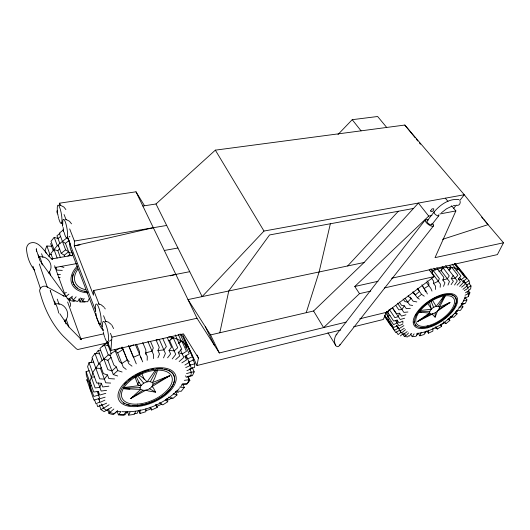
<?xml version="1.0" encoding="UTF-8"?>
<svg xmlns="http://www.w3.org/2000/svg" width="530" height="530" viewBox="0 0 530 530"><rect width="100%" height="100%" fill="white"/><g stroke="black" fill="none" stroke-linecap="round" stroke-linejoin="round"><path stroke-width="0.79" d="M388.967 310.023L388.033 312.753L393.658 321.074L397.096 320.06L397.096 322.975L393.558 324.612L385.674 312.912M59.612 205.56L59.632 203.169L135.998 191.807L144.491 205.686M402.853 323.101L402.873 321.127L399.03 322.909L397.096 320.06M145.916 408.736L145.836 411.737L140.039 413.493L140.105 409.743M145.75 354.404L145.856 350.012L142.736 342.552M421.449 312.528L419.164 312.203L429.472 313.051L417.256 321.71L432.639 313.919L432.957 315.058L435.11 317.185L435.209 312.832L437.575 311.024L439.098 308.983L439.383 307.241L439.019 306.631C435.15 305.2 429.731 308.983 429.472 313.051L429.85 313.647L431.493 314.098L435.209 312.832M69.688 228.927L74.425 241.051L74.299 245.834L93.485 295.243L93.724 290.486L189.727 271.685M147.181 360.294L147.28 356.445L145.79 352.861L152.017 351.151L153.316 347.971L150.467 341.293M153.395 358.565L153.528 354.716L147.936 341.512M433.043 328.057L432.851 331.124L428.419 333.198L428.591 330.137M440.185 287.28L440.403 284.08L432.182 273.122L432.328 270.552L430.93 268.697M435.441 289.453L435.64 286.26L433.553 283.451L433.686 281.231L431.334 278.078M435.183 328.633L435.282 327.103M340.764 329.998L196.988 365.521L198.432 358.048L183.466 333.847L110.903 350.423L111.929 337.113L110.439 333.29M192.927 359.525L194.881 363.785L194.536 367.436L189.727 368.82L191.277 372.239L190.952 375.85L186.235 377.221L185.626 375.85M467.109 291.361L468.778 293.521L468.427 296.508L464.737 298.218M469.11 283.55L471.004 285.968L470.64 288.996L468.666 289.91M36.411 249.16L36.265 249.928L36.391 248.775L36.623 251.127L36.418 250.1L39.876 260.561L69.105 300.642L70.609 303.915L70.245 306.479M219.811 332.774L228.768 290.99L269.571 234.942L413.46 208.469M330.356 223.759L319.12 271.963L306.227 312.693M140.026 387.642C141.49 382.991 149.493 379.235 153.051 383.356C152.998 388.709 143.769 392.803 140.125 388.642L140.026 387.642L123.497 388.132M93.644 362.136L89.02 362.639L87.609 366.747L95.168 387.96L99.845 387.37L101.336 383.289L96.652 383.011L92.796 372.285L98.832 363.891L94.969 353.391L99.6 353.795M90.955 362.732L92.372 358.638M157.695 370.006L154.786 378.003L152.534 382.527L169.845 375.691L151.977 386.602L153.409 387.894L155.555 392.167L148.195 390.935L146.075 390.047L130.758 398.507L140.662 389.457L123.404 388.623L129.87 389.212M392.492 307.744L396.44 313.522L399.541 313.223L398.315 316.662L394.863 317.669L389.205 309.341M432.182 273.122L433.189 270.485L442.292 267.743L441.152 270.664L438.913 271.274M416.361 335.444L417.984 333.052L419.886 335.808L421.297 332.257M443.504 286.366L444.935 282.808L442.822 280.019L443.868 277.389L437.694 269.253M425.305 331.661L424.166 334.496L419.886 335.808M425.431 333.118L426.233 331.124M447.989 285.094L449.44 281.543L441.152 270.664L443.04 267.796L451.017 267.14L449.606 265.311M135.687 411.273L134.415 414.321L128.744 415.162L129.996 412.101M465.128 296.8C462.027 305.936 455.469 313.409 448.055 319.378M157.94 357.803L159.49 354.08L157.96 350.529L159.272 347.362L156.078 339.975M429.201 269.856L434.236 276.574L386.297 312.349L383.336 319.477L353.616 326.818M138.409 410.644L137.323 413.234L134.123 413.705M163.512 357.896L165.393 353.444L159.378 339.624L156.449 339.909M52.298 245.509L51.642 246.317L46.885 245.986L45.077 250.114L46.156 253.148M468.414 296.184L469.905 292.785L468.387 290.824M465.287 297.754L466.937 299.907L465.459 303.273L461.988 304.299L461.173 303.22M48.959 256.387L49.88 254.32L46.885 245.986M451.653 205.826L455.873 210.92L435.031 257.626L503.5 242.78L483.804 219.645M55.246 268.564L55.862 267.206L56.909 270.108L62.295 270.386M187.64 376.32L189.164 379.725L187.388 383.574L181.744 384.316M192.251 367.601L194.179 371.848L192.39 375.717L188.428 376.22M445.598 295.349L439.383 307.241L449.97 302.524L437.575 311.024L435.11 317.185M85.052 302.047L80.037 301.915L81.58 298.761L83.011 298.801M89.212 298.642L87.675 301.729L82.64 301.59L84.171 298.489M503.5 242.78L497.385 254.612L391.584 278.263M150.341 381.626L156.423 370.457M327.944 332.714L336.192 346.13L337.855 346.706L338.71 346.342L340.187 344.414M425.318 219.844L336.133 334.914C334.185 337.915 333.973 341.996 335.497 345.216M438.343 306.267L445.134 295.29M410.326 308.308L406.311 308.672L404.324 305.823L401.925 309.54L398.812 309.825L395.718 305.333M451.017 267.14L448.983 270.194L451.659 267.299L454.733 268.067L460.961 276.077L458.251 278.959L460.378 281.708L457.132 285.16M451.096 284.63L453.382 281.264L451.262 278.495L453.19 275.64M410.313 333.92L412.208 336.696L414.115 333.873M417.971 333.436L416.063 336.252L412.208 336.696M454.548 285.014L457.297 280.986L446.975 267.57M442.033 299.304L443.928 296.595M461.325 304.671L462.955 306.824L460.464 310.341L456.363 310.739M94.969 353.391L91.981 357.598L99.7 378.824L104.39 379.116L107.464 374.915L103.416 373.637L99.468 362.924L108.272 354.941L110.266 355.63M95.751 353.881L98.302 350.297L100.627 350.509M110.644 383.077L105.742 382.786L100.461 368.443L101.329 367.244M107.65 409.783L108.995 413.513L113.294 414.659L117.117 411.293L118.435 414.858L120.853 411.691M167.593 357.816L170.587 353.921L169.037 350.409L171.535 347.15L167.314 337.65M155.509 370.019L147.128 381.892L144.127 378.864L138.9 374.829M126.034 411.863L123.616 415.01L118.435 414.858M172.237 358.916L175.728 354.398L169.633 340.71L168.176 340.558M427.061 221.01L434.07 211.993M453.653 208.423L456.184 205.17M459.729 200.605L464.287 194.742L404.807 125.047L215.346 150.149L155.992 203.977L142.861 206.031M431.705 224.766L438.76 215.756M180.849 386.562L182.863 384.005M339.505 345.56L433.447 225.932M444.193 295.72L436.236 306.333L432.93 301.06M188.282 376.903L189.866 380.434L186.779 384.29L182.79 384.045L184.288 387.45L181.207 391.306L176.523 391.041M60.446 236.572L57.989 238.52L54.199 237.341L51.012 241.263L57.141 258.044M54.199 237.341L57.273 245.635L50.847 253.506L52.788 258.898M60.407 257.626L57.863 250.716L59.698 248.477M434.123 211.927C440.066 204.792 449.327 198.2 459.013 199.618M75.035 300.338L74.048 301.49L69.589 300.377L72.053 297.476L73.1 300.331L77.566 301.451L80.573 297.94M73.1 300.331L76.115 296.793M64.296 321.505C72.299 315.032 64.859 301.471 55.14 304.041M48.316 273.049C55.173 266.623 47.872 254.718 39.035 256.944M364.09 262.496L187.991 299.582L210.556 334.92L313.581 310.991L364.09 262.496L418.395 203.063L428.73 216.088L431.923 215.478M347.66 265.954L398.335 211.251M454.733 268.067L458.019 268.584L456.085 270.664M402.502 333.761L404.337 336.47L405.47 335.265M408.557 332.933L405.887 335.781L403.992 332.986M408.617 335.722L407.49 336.928L404.337 336.47M442.55 239.335L488.05 224.64L464.287 194.742L263.993 231.053L202.142 296.601L155.992 203.977M409.061 336.239L411.731 333.41M459.649 286.425L463.432 282.424L459.404 277.23M337.994 134.521L352.218 119.687L377.638 116.501L386.708 127.445M455.522 311.66L457.125 313.813L453.806 317.271L450.222 316.622M336.133 334.914L336.934 334.145M179.345 388.477C164.797 403.933 143.232 413.082 121.946 411.638M370.748 291.076L359.499 293.647L354.775 286.491L428.73 216.088M359.499 293.647L323.591 327.6L313.581 310.991M108.272 345.898L104.297 344.493L99.938 348.468L107.862 369.629L111.896 370.934L116.342 366.939L113.87 365.044L109.803 354.384L120.025 347.892M102.608 346.362L106.934 342.42L108.378 342.93M103.86 358.942L107.875 360.287L111.168 357.306M107.875 360.287L113.281 374.591L117.746 370.589L122.099 372.014M441.517 212.709L446.551 208.774L452.01 206.097M178.279 343.36L181.174 340.797L173.138 337.59L169.633 340.71L172.31 337.193L168.659 336.795M99.388 405.072L100.992 409.591L104.152 411.697L108.504 408.948L109.803 412.545L113.844 408.981M108.995 413.513L110.644 412.062M175.695 359.545L179.802 355.935L178.239 352.45L181.77 349.33L175.251 334.947M117.594 410.671L114.142 413.705L109.803 412.545M179.153 361.553L183.831 357.445L180.306 349.648M453.64 314.495C443.491 324.121 430.81 331.853 416.719 333.575M175.834 392.2L177.007 394.936L172.82 398.56L168.282 397.142M111.234 339.829L109.584 341.148M413.029 291.752L417.349 297.774L421.549 294.309L424.225 296.21M456.767 270.346L458.41 268.995L462.438 272.354L455.336 263.715M401.137 332.118L398.109 334.589L396.274 331.86M461.597 287.2L465.453 284.06L463.333 281.331L466.645 278.628L454.833 263.516M405.51 329.693L401.369 333.072L399.468 330.256L395.751 332.588L384.594 315.191M400.375 335.934L403.39 333.476M403.641 334.43L407.173 331.555M462.975 289.327L467.447 285.683L463.439 280.522M449.367 318.802L452.169 316.536M443.299 321.849L445.909 323.638L449.851 320.458L448.665 318.835M63.64 229.715L59.314 233.14L65.607 249.835L68.615 251.77L64.229 255.221L61.202 253.3L58.068 244.86L66.806 237.963L68.589 239.143M60.016 233.319L56.948 235.751L59.956 243.787M62.434 241.415L65.428 243.363L69.158 240.421M133.295 396.506L130.758 398.507L142.875 390.338M61.202 253.3L65.607 249.835M67.893 256.076L69.708 254.652L71.643 255.884M68.9 294.104L65.654 296.634L54.59 265.749M72.471 296.184L68.589 299.198L67.151 298.377M68.82 237.155L69.894 236.347M421.88 318.596L417.256 321.71L430.539 314.005M423.198 317.709L425.186 316.377M426.504 315.482L429.148 313.707M115.255 350.926L117.693 352.867L123.119 349.422L122.245 347.203M179.094 342.996L181.876 341.227L187.216 346.223L185.838 347.09M100.992 409.591L103.489 408.014M181.856 362.851L186.534 359.897L184.97 356.438L189.164 353.782L180.048 333.887M96.91 404.423L97.712 406.689L102.191 404.675L103.482 408.305L109.074 404.761M111.525 407.358L106.662 410.432L103.482 408.305M184.91 365.031L189.21 362.308L186.017 355.285M172.223 397.599L168.48 399.964L166.884 398.719M166.639 398.991L167.791 401.733L162.756 404.913L159.583 402.495M387.781 319.941L389.027 319.159M389.013 322.16L390.246 321.385M463.167 274.023L462.736 272.791L468.931 280.708L465.333 282.967L463.333 281.331M466.784 285.021L469.766 283.146L468.931 280.708M403.873 325.639L399.01 328.693L397.096 325.864L393.578 327.494L388.013 319.206L387.92 313.389L386.542 311.342M404.344 328.289L400.196 330.892L396.572 325.533M464.353 290.586L468.295 288.108L466.612 285.942M465.459 292.812L469.13 290.506M440.39 325.334L444.683 322.644M435.726 326.877L437.276 329.05L441.596 326.348L440.715 324.347M439.098 308.983L449.97 302.524L447.009 303.975M64.236 293.56L66.382 292.434M153.124 384.356L169.845 375.691L163.094 378.685M402.846 324.042L399.017 325.817L395.367 320.431M465.068 295.236L468.778 293.521M467.692 287.498L471.004 285.968M387.967 316.311L390.073 315.343M145.829 410.631L150.129 409.339L150.195 407.232L151.607 409.995L157.191 407.451L156.065 404.688M433.553 283.451L438.303 281.284L439.337 278.654L433.189 270.485M161.743 404.145L156.906 406.344L156.065 404.582M430.294 271.466L432.328 270.552M186.938 370.695L191.602 368.595L189.077 363.03M99.7 402.051L95.943 403.734L94.612 399.938M194.881 363.785L190.045 365.17L188.852 362.036L193.854 359.791L189.594 350.535M104.907 400.157L99.991 402.363L98.693 398.712L93.962 400.084L86.748 379.639L87.821 381.474M106.629 403.151L101.747 405.351L101.23 403.893M185.719 367.582L190.416 365.468L188.852 362.036M185.931 347.567L188.07 346.613L192.675 356.61L187.647 358.863L184.97 356.438M128.618 345.58L129.181 346.759L133.712 344.772M405.907 314.787L401.501 316.079L399.541 313.223M404.648 318.219L400.263 319.504L392.637 308.354L390.577 308.944M463.458 300.927L466.937 299.907M467.771 293.401L469.905 292.785M105.139 397.202L99.839 398.739L97.175 391.279M186.534 373.617L191.277 372.239M105.775 393.326L99.68 395.082L98.368 391.418L93.711 392.014L89.921 381.308L92.796 373.147L89.02 362.639M90.014 385.774L91.584 385.33M442.822 280.019L447.32 278.767L449.248 275.898L442.272 266.762M98.368 391.418L98.534 395.082L93.777 396.453L86.324 375.3L86.099 371.59L89.232 370.728M170.249 275.819L175.841 274.401M135.998 191.807L197.001 318.258L219.354 352.96L346.103 322.127M359.771 318.802L386.297 312.349M153.322 227.715L74.299 245.834L79.964 244.867M384.409 287.956L434.236 276.574M354.775 286.491L377.983 281.304M108.206 342.698L77.731 349.522L76.373 348.813L63.368 336.258C51.874 324.201 44.374 308.718 40.061 292.739C37.955 288.32 43.566 284.199 47.336 287.055L64.302 296.263L63.05 295.66M111.929 337.113L197.001 318.258M103.244 333.96L80.09 339.034L81.454 339.717L68.529 326.56L59.758 313.647M453.362 205.7L454.998 205.375M439.907 213.961L455.873 210.92M164.3 250.478L177.928 248M54.868 267.531L76.823 263.569M51.39 259.004L72.491 255.288M74.425 241.051L166.692 225.455M123.987 387.543L141.159 385.376L138.8 381.971L136.051 376.234M420.177 310.487L431.261 309.255L429.777 302.908M58.585 277.634L60.155 277.415M106.59 390.338L101.17 391.041L98.196 382.799M184.307 380.354L189.164 379.725M108.889 386.178L102.674 386.96L101.336 383.289M191.005 372.239L194.179 371.848M91.352 377.247L94.446 376.883M157.96 350.529L163.856 349.913L166.354 346.633L162.803 338.557M407.901 312.011L403.9 312.389L397.493 303.14M458.841 307.208L462.955 306.824M461.723 304.054L464.147 303.836M451.262 278.495L455.171 278.23L457.887 275.328L451.659 267.299M418.607 311.408L429.731 311.315M119.72 414.818L124.841 414.97L127.405 411.631L128.744 415.162M456.542 205.236C458.94 206.077 460.722 203.447 460.106 201.32M57.346 274.315L60.413 274.46M51.224 258.647L52.814 258.739M179.604 387.172L184.288 387.45M49.88 254.32L51.47 254.427M114.553 378.943L108.829 378.579L107.464 374.915M188.269 380.328L189.866 380.434M117.117 411.293L120.336 411.518M95.804 368.105L100.461 368.443M98.832 363.891L100.382 364.011M169.037 350.409L174.171 350.9L177.716 347.759L173.138 337.59M404.324 305.823L401.521 305.3L399.289 302.093M412.651 305.505L409.723 304.962L405.026 298.277M454.27 313.283L457.125 313.813M456.343 311.355L457.562 311.587M416.805 301.928L413.155 301.226L410.233 297.105M458.251 278.959L461.312 279.681L464.638 276.965L458.41 268.995M105.642 321.279L108.372 322.114L111.32 324.546M60.254 266.398L63.905 267.431M98.381 303.922L101.058 304.717L103.966 307.142M54.047 249.577L57.863 250.716M57.273 245.635L58.79 246.099M113.281 374.591L117.653 375.989M173.237 393.73L177.007 394.936M175.536 391.518L178.411 392.445M65.78 219.354L69.463 221.215L71.523 223.832M60.234 205.17L63.872 207.031L65.899 209.589M178.239 352.45L182.26 353.98L186.481 351.304L181.876 341.227M149.394 388.682L155.555 392.167M399.468 330.256L400.607 330.939M392.028 326.043L390.305 325.009L384.879 316.913M69.258 252.181L70.543 253.009M417.349 297.774L419.369 299.185M447.91 319.1L449.851 320.458M126.193 369.39L123.245 367.104L117.693 352.867M165.28 399.786L167.791 401.733M131.99 366.177L128.75 363.613L123.424 350.178M127.955 360.499L129.254 361.533M121.31 347.952L123.119 349.422L122.258 347.654M180.578 334.39L182.698 336.404L187.216 346.223M52.589 259.462C46.07 255.765 39.876 238.785 29.488 243.356C27.567 244.542 26.546 246.801 26.5 249.02C27.023 256.652 29.72 264.444 34.688 270.293M481.677 217.154L482.737 218.4M445.319 198.18L447.956 201.367M104.483 307.738L105.245 308.93M137.27 375.346L143.762 383.263M404.807 125.047L415.235 137.813M416.275 139.092L417.839 141.006M419.402 142.921L420.442 144.2M111.843 325.142L113.592 328.573M352.218 119.687L361.069 130.844M454.25 263.755L458.019 268.584M452.136 264.185L454.965 267.816M449.725 267.915L450.659 269.127M445.703 265.53L447.115 267.365M436.872 267.736L437.807 268.962M433.891 268.2L435.282 270.042M427.034 280.873L428.902 283.411L428.79 285.624L424.146 288.552L421.913 284.749M426.464 282.464L430.87 288.446L431.99 291.069M422.755 286.651L426.206 291.374L427.359 293.984M445.127 322.551L445.909 323.638M417.719 288.313L419.502 291.474L415.315 294.932L412.367 292.229M417.203 288.293L421.549 294.309M427.816 303.71L431.692 309.063M440.814 325.261L441.596 326.348M408.179 295.694L409.087 296.972L411.134 298.383L407.722 302.113L404.92 301.577L403.125 299.013M426.882 331.011L428.419 333.198M396.692 326.149L397.619 327.514M384.475 315.39L394.552 330.415L398.288 328.07L397.096 325.864M215.346 150.149L263.993 231.053M90.418 390.087L91.491 391.902M98.693 398.712L99.395 399.911M210.556 334.92L219.354 352.96M205.395 326.844L214.252 345.037M136.29 363.832L129.181 346.759M155.873 404.701L157.191 407.451M197.067 355.107L198.432 358.048M140.549 356.803L141.583 359.015M142.709 361.864L135.528 344.858M182.804 334.735L196.988 365.521M186.646 344.738L184.765 340.041L189.263 349.82L188.07 346.613M178.272 334.437L181.174 340.797M436.375 327.07L437.276 329.05M171.455 337.325L172.098 338.75M424.722 289.857L425.59 291.825M430.837 300.715L433.646 307.433M136.482 344.235L139.562 351.728L139.522 354.583L133.421 357.28L128.657 345.904M141.695 373.18L144.18 379.308M150.5 407.225L151.607 409.995M134.911 376.956L137.966 384.647M121.966 347.064L127.313 359.983L121.827 363.461L119.382 361.546L114.679 349.436M59.632 203.169L60.519 205.441M64.07 214.531L66.137 219.837M93.724 290.486L99.097 304.246M103.575 315.708L105.96 321.829M138.953 410.697L140.039 413.493M68.297 238.712L70.351 244.052M61.824 222.759L62.692 225.011M67.31 237.029L95.725 310.931M100.72 323.923L103.045 329.978M107.411 341.333L110.903 350.423M106.934 342.42L111.413 354.08M116.342 366.939L117.746 370.589M71.179 250.816L99.468 324.691M104.297 344.493L108.272 354.941M65.428 243.363L69.708 254.652M81.58 298.761L82.64 301.59M64.229 255.221L64.766 256.666M189.502 350.456L190.21 352.357M98.302 350.297L102.105 360.513M78.917 298.907L80.037 301.915M97.175 319.351L95.791 314.608M50.628 243.535L53.285 250.849M69.039 298.86L69.589 300.377M67.628 302.027L80.951 339.081M86.099 371.59L89.802 382.084L90.219 389.424M49.562 271.956L50.655 275.057M66.204 319.245L68.933 327.003M41.585 253.737L42.95 257.626M57.247 299.145L59.135 304.545M64.541 319.974L65.886 323.83M54.524 301.04L55.597 304.127M38.312 254.917L39.121 257.255M54.961 304.167L50.237 290.513L50.582 291.937M39.333 264.013L47.362 287.346M32.933 266.232L40.552 288.883M63.05 229.437L63.62 231.696M63.315 230.63L63.467 231.173M57.187 212.172L57.372 213.954M57.16 211.695L57.101 210.755L57.227 212.769M62.566 224.945L62.646 226.37M73.014 254.274A44.719 30.071 -22 0 1 69.622 243.038M103.244 330.362A48.197 28.945 -23.7 0 1 98.547 321.796M141.371 385.363A3.882 2.067 -23.5 0 1 138.098 384.879A3.882 2.067 -23.5 0 1 139.072 382.223M433.043 223.965A5.075 1.888 36.8 0 1 431.128 226.012A5.075 1.888 36.8 0 1 425.398 221.268A5.075 1.888 36.8 0 1 428.333 220.076M438.694 214.716A3.021 1.086 36.7 0 1 437.826 215.816A3.021 1.086 36.7 0 1 434.613 213.703A3.021 1.086 36.7 0 1 434.381 211.881M431.658 223.706A3.001 1.113 36.8 0 1 430.771 224.833A3.001 1.113 36.8 0 1 427.577 222.739A3.001 1.113 36.8 0 1 427.372 220.891M97.394 319.484A10.309 2.193 78.8 0 0 101.071 322.704L101.203 321.014A10.309 2.193 78.8 0 0 98.752 307.605A10.309 2.193 78.8 0 0 95.453 305.618L95.334 307.314A10.309 2.193 78.8 0 0 95.678 311.931M96.116 314.535A10.309 2.193 78.8 0 1 95.877 313.223M58.777 218.638A9.295 1.769 80.2 0 0 61.937 221.447L61.977 219.725A9.295 1.769 80.2 0 0 59.758 207.634A9.295 1.769 80.2 0 0 57.306 207.164L57.273 208.899A9.295 1.769 80.2 0 0 57.399 210.986M58.591 217.929A9.295 1.769 80.2 0 1 58.24 216.425M58.081 215.657A9.295 1.769 80.2 0 1 57.796 214.074M451.885 294.793A24.46 11.362 -34.5 0 1 456.257 301.702M456.144 302.431A24.46 11.362 -34.5 0 1 428.518 326.732M427.789 326.93A24.46 11.362 -34.5 0 1 420.462 327.646M416.017 325.97A24.46 11.362 -34.5 0 1 415.003 324.87M414.168 322.942A24.46 11.362 -34.5 0 1 414.003 321.644M415.546 315.668A24.46 11.362 -34.5 0 1 416.58 313.806M418.263 311.362A24.46 11.362 -34.5 0 1 419.621 309.692M421.675 307.486A24.46 11.362 -34.5 0 1 426.464 303.293M427.114 302.802A24.46 11.362 -34.5 0 1 428.439 301.842M429.803 300.927A24.46 11.362 -34.5 0 1 436.833 297.105M437.535 296.807A24.46 11.362 -34.5 0 1 443.007 294.985M444.716 294.627A24.46 11.362 -34.5 0 1 447.148 294.329M448.777 294.302A24.46 11.362 -34.5 0 1 451.182 294.607M87.907 292.865A27.62 17.669 -21 0 1 77.373 266.02M87.284 291.705A26.023 16.642 -21 0 1 77.652 267.491M86.768 291.487A26.281 16.814 -21 0 1 84.614 291.149M77.36 288.154A26.281 16.814 -21 0 1 73.067 274.48M85.701 289.718A24.108 15.423 -21 0 1 77.917 269.24M168.434 370.258A29.495 15.569 -23.7 0 1 171.422 387.39A29.495 15.569 -23.7 0 1 144.988 404.204M144.206 404.403A29.495 15.569 -23.7 0 1 139.542 405.298M138.038 405.476A29.495 15.569 -23.7 0 1 132.381 405.602M129.969 405.337A29.495 15.569 -23.7 0 1 126.895 404.628M124.676 403.741A29.495 15.569 -23.7 0 1 123.305 402.959M124.285 384.27A29.495 15.569 -23.7 0 1 126.372 382.103M128.744 380.017A29.495 15.569 -23.7 0 1 130.493 378.665M131.725 377.784A29.495 15.569 -23.7 0 1 133.659 376.519M135.653 375.333A29.495 15.569 -23.7 0 1 140.616 372.862M142.795 371.954A29.495 15.569 -23.7 0 1 148.744 370.033M151.924 369.317A29.495 15.569 -23.7 0 1 153.541 369.046M156.681 368.688A29.495 15.569 -23.7 0 1 162.399 368.748M164.79 369.112A29.495 15.569 -23.7 0 1 167.069 369.728M64.05 232.16A9.427 1.828 80 0 0 67.535 235.956L67.588 234.233A9.427 1.828 80 0 0 65.336 221.957A9.427 1.828 80 0 0 62.765 221.288L62.726 223.017A9.427 1.828 80 0 0 62.785 224.389M63.381 229.046A9.427 1.828 80 0 1 63.123 227.443M38.736 257.54A9.818 1.577 79.5 0 1 42.241 265M54.776 304.525A10.322 1.736 79 0 1 58.697 313.064M104.827 337.709A10.501 2.272 78.5 0 0 108.431 340.525L108.584 338.842A10.501 2.272 78.5 0 0 106.093 325.208A10.501 2.272 78.5 0 0 102.621 322.922L102.489 324.612A10.501 2.272 78.5 0 0 102.555 326.772M104.576 336.967A10.501 2.272 78.5 0 1 103.264 331.899M103.019 330.568A10.501 2.272 78.5 0 1 102.82 329.256M430.678 210.794L430.936 211.656C432.394 212.013 434.05 210.218 433.725 208.78L432.109 208.846L430.678 210.794M427.432 327.831A25.692 11.932 -34.5 0 0 457.363 298.165A25.692 11.932 -34.5 0 0 421.423 307.175A25.692 11.932 -34.5 0 0 427.432 327.831M426.411 327.222A24.208 11.243 -34.5 0 0 456.297 299.848A24.208 11.243 -34.5 0 0 423.55 306.188A24.208 11.243 -34.5 0 0 426.411 327.222M427.809 325.804A22.432 10.421 -34.5 0 0 454.409 300.033A22.432 10.421 -34.5 0 0 423.298 307.334A22.432 10.421 -34.5 0 0 427.809 325.804M137.224 406.517A30.978 16.351 -23.7 0 0 175.741 375.485A30.978 16.351 -23.7 0 0 128.286 379.553A30.978 16.351 -23.7 0 0 137.224 406.517M135.885 405.549A29.183 15.403 -23.7 0 0 174.416 377.36A29.183 15.403 -23.7 0 0 131.082 378.758A29.183 15.403 -23.7 0 0 135.885 405.549M137.767 404.099A27.05 14.277 -23.7 0 0 172.005 377.261A27.05 14.277 -23.7 0 0 130.897 380.169A27.05 14.277 -23.7 0 0 137.767 404.099"/></g></svg>
